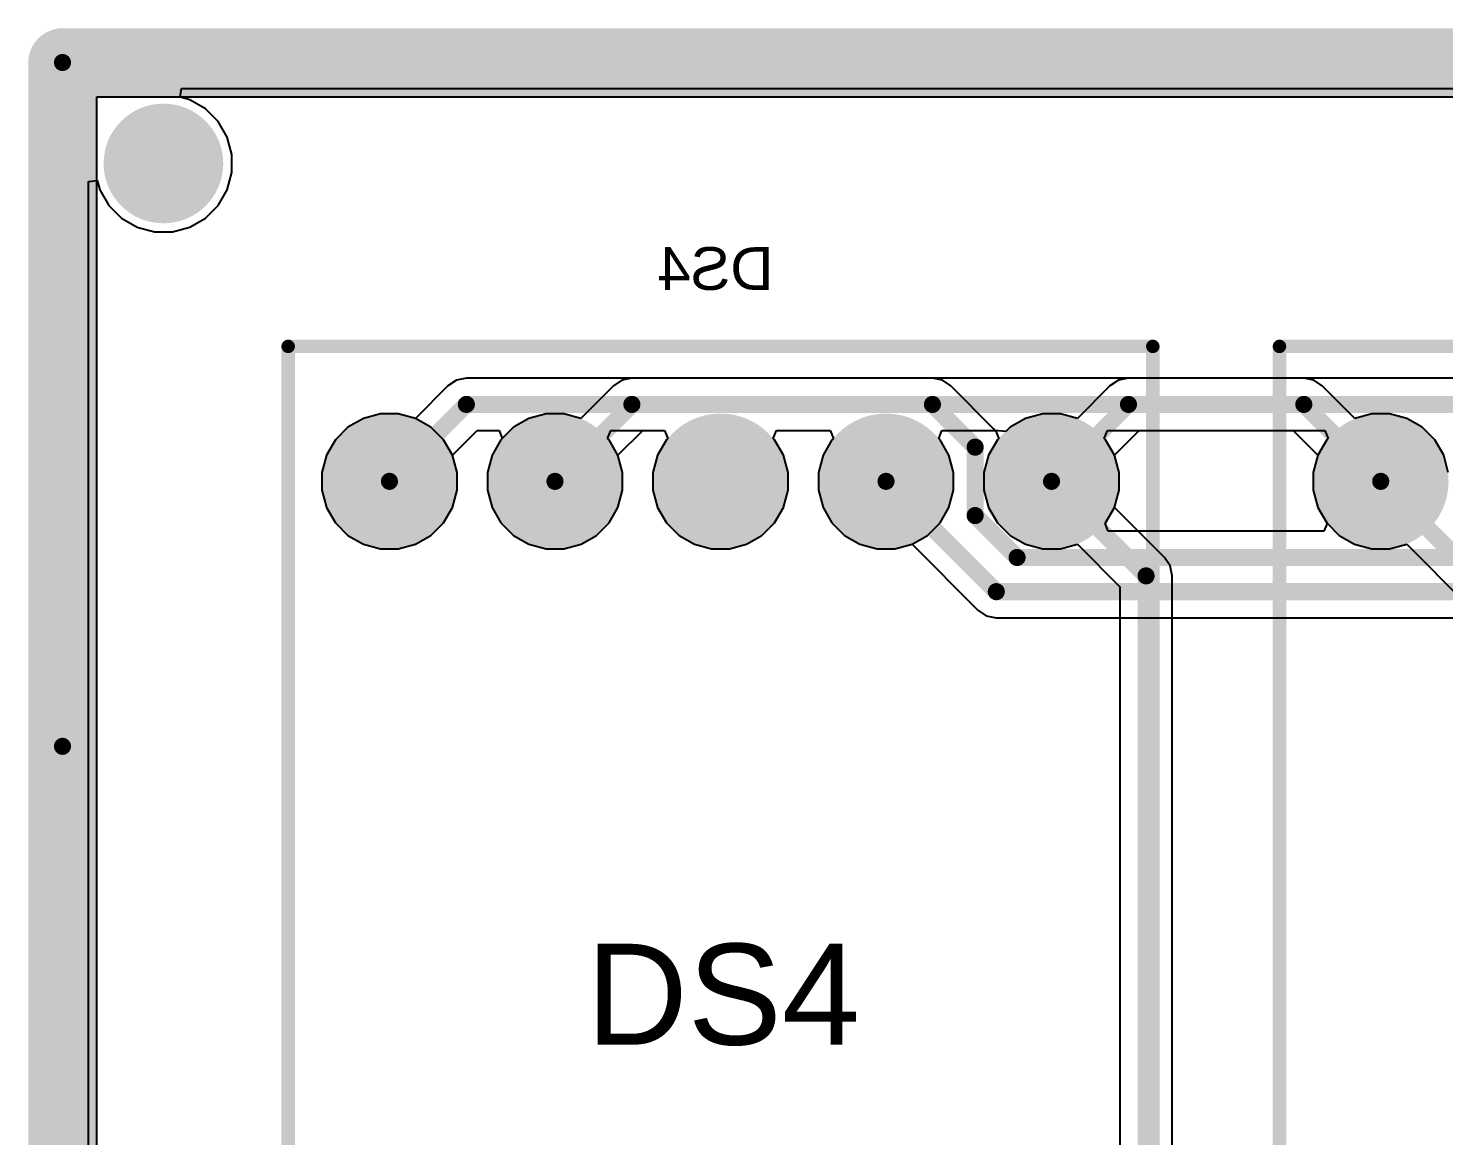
# Model space of a CAD drawing. Header units: inches. Extents: x -8.09 to -2.28, y -0.1 to 6.11.
# Drawn here: x -8.085 to -7.257, y 5.462 to 6.11 of the extents above; entities that cross this region are included whole.
import ezdxf

# ---------------------------------------------------------------- set-up
doc = ezdxf.new("R2010")
doc.units = ezdxf.units.IN
doc.header["$MEASUREMENT"] = 0
for name, color, linetype in [('BottomLayer', 5, 'Continuous'), ('BottomSolder', 6, 'Continuous'), ('InternalPlane1', 76, 'Continuous'), ('InternalPlane2', 16, 'Continuous'), ('KeepOutLayer', 6, 'Continuous'), ('Mechanical3', 76, 'Continuous'), ('MultiLayer', 9, 'Continuous'), ('PadHoleLayer', 156, 'Continuous'), ('TopLayer', 1, 'Continuous'), ('TopOverlay', 2, 'Continuous'), ('TopSolder', 216, 'Continuous')]:
    doc.layers.add(name, color=color, linetype=linetype)
doc.styles.add('Arial', font='', dxfattribs={"height": 0.2})
doc.styles.get('Arial').set_extended_font_data('Arial')

# ---------------------------------------------------------------- blocks, each defined once
blk = doc.blocks.new('WL_T7DS_L19W12_6H7_9_120')
at = {"layer": 'BottomLayer'}
h = blk.add_hatch(color=5, dxfattribs=at)
edge = h.paths.add_edge_path()
edge.add_arc((-0.1937, 0.3), 0.02953, 0, 360)
h = blk.add_hatch(color=5, dxfattribs=at)
edge = h.paths.add_edge_path()
edge.add_arc((-0.09685, 0.3), 0.02953, 0, 360)
h = blk.add_hatch(color=5, dxfattribs=at)
edge = h.paths.add_edge_path()
edge.add_arc((0, 0.3), 0.02953, 0, 360)
h = blk.add_hatch(color=5, dxfattribs=at)
edge = h.paths.add_edge_path()
edge.add_arc((0.09685, 0.3), 0.02953, 0, 360)
h = blk.add_hatch(color=5, dxfattribs=at)
edge = h.paths.add_edge_path()
edge.add_arc((0.1937, 0.3), 0.02953, 0, 360)
at = {"layer": 'BottomSolder'}
h = blk.add_hatch(color=6, dxfattribs=at)
edge = h.paths.add_edge_path()
edge.add_arc((-0.1937, 0.3), 0.03353, 0, 360)
h = blk.add_hatch(color=6, dxfattribs=at)
edge = h.paths.add_edge_path()
edge.add_arc((-0.09685, 0.3), 0.03353, 0, 360)
h = blk.add_hatch(color=6, dxfattribs=at)
edge = h.paths.add_edge_path()
edge.add_arc((0, 0.3), 0.03353, 0, 360)
h = blk.add_hatch(color=6, dxfattribs=at)
edge = h.paths.add_edge_path()
edge.add_arc((0.09685, 0.3), 0.03353, 0, 360)
h = blk.add_hatch(color=6, dxfattribs=at)
edge = h.paths.add_edge_path()
edge.add_arc((0.1937, 0.3), 0.03353, 0, 360)
at = {"layer": 'InternalPlane1'}
h = blk.add_hatch(color=76, dxfattribs=at)
edge = h.paths.add_edge_path()
edge.add_arc((-0.1937, 0.3), 0.03968, 0, 360)
h = blk.add_hatch(color=76, dxfattribs=at)
edge = h.paths.add_edge_path()
edge.add_arc((-0.09685, 0.3), 0.03968, 0, 360)
h = blk.add_hatch(color=76, dxfattribs=at)
edge = h.paths.add_edge_path()
edge.add_arc((0, 0.3), 0.03968, 0, 360)
h = blk.add_hatch(color=76, dxfattribs=at)
edge = h.paths.add_edge_path()
edge.add_arc((0.09685, 0.3), 0.03968, 0, 360)
h = blk.add_hatch(color=76, dxfattribs=at)
edge = h.paths.add_edge_path()
edge.add_arc((0.1937, 0.3), 0.03968, 0, 360)
at = {"layer": 'InternalPlane2'}
h = blk.add_hatch(color=16, dxfattribs=at)
edge = h.paths.add_edge_path()
edge.add_arc((-0.1937, 0.3), 0.03968, 0, 360)
h = blk.add_hatch(color=16, dxfattribs=at)
edge = h.paths.add_edge_path()
edge.add_arc((-0.09685, 0.3), 0.03968, 0, 360)
h = blk.add_hatch(color=16, dxfattribs=at)
edge = h.paths.add_edge_path()
edge.add_arc((0, 0.3), 0.03968, 0, 360)
h = blk.add_hatch(color=16, dxfattribs=at)
edge = h.paths.add_edge_path()
edge.add_arc((0.09685, 0.3), 0.03968, 0, 360)
h = blk.add_hatch(color=16, dxfattribs=at)
edge = h.paths.add_edge_path()
edge.add_arc((0.1937, 0.3), 0.03968, 0, 360)
at = {"layer": 'MultiLayer'}
h = blk.add_hatch(color=9, dxfattribs=at)
edge = h.paths.add_edge_path()
edge.add_arc((-0.1937, 0.3), 0.02953, 0, 360)
h = blk.add_hatch(color=9, dxfattribs=at)
edge = h.paths.add_edge_path()
edge.add_arc((-0.09685, 0.3), 0.02953, 0, 360)
h = blk.add_hatch(color=9, dxfattribs=at)
edge = h.paths.add_edge_path()
edge.add_arc((0, 0.3), 0.02953, 0, 360)
h = blk.add_hatch(color=9, dxfattribs=at)
edge = h.paths.add_edge_path()
edge.add_arc((0.09685, 0.3), 0.02953, 0, 360)
h = blk.add_hatch(color=9, dxfattribs=at)
edge = h.paths.add_edge_path()
edge.add_arc((0.1937, 0.3), 0.02953, 0, 360)
at = {"layer": 'PadHoleLayer'}
h = blk.add_hatch(color=156, dxfattribs=at)
edge = h.paths.add_edge_path()
edge.add_arc((-0.1937, 0.3), 0.01969, 0, 360)
h = blk.add_hatch(color=156, dxfattribs=at)
edge = h.paths.add_edge_path()
edge.add_arc((-0.09685, 0.3), 0.01969, 0, 360)
h = blk.add_hatch(color=156, dxfattribs=at)
edge = h.paths.add_edge_path()
edge.add_arc((0, 0.3), 0.01969, 0, 360)
h = blk.add_hatch(color=156, dxfattribs=at)
edge = h.paths.add_edge_path()
edge.add_arc((0.09685, 0.3), 0.01969, 0, 360)
h = blk.add_hatch(color=156, dxfattribs=at)
edge = h.paths.add_edge_path()
edge.add_arc((0.1937, 0.3), 0.01969, 0, 360)
at = {"layer": 'TopLayer'}
h = blk.add_hatch(color=1, dxfattribs=at)
edge = h.paths.add_edge_path()
edge.add_arc((-0.1937, 0.3), 0.02953, 0, 360)
h = blk.add_hatch(color=1, dxfattribs=at)
edge = h.paths.add_edge_path()
edge.add_arc((-0.09685, 0.3), 0.02953, 0, 360)
h = blk.add_hatch(color=1, dxfattribs=at)
edge = h.paths.add_edge_path()
edge.add_arc((0, 0.3), 0.02953, 0, 360)
h = blk.add_hatch(color=1, dxfattribs=at)
edge = h.paths.add_edge_path()
edge.add_arc((0.09685, 0.3), 0.02953, 0, 360)
h = blk.add_hatch(color=1, dxfattribs=at)
edge = h.paths.add_edge_path()
edge.add_arc((0.1937, 0.3), 0.02953, 0, 360)
at = {"layer": 'TopSolder'}
h = blk.add_hatch(color=216, dxfattribs=at)
edge = h.paths.add_edge_path()
edge.add_arc((-0.1937, 0.3), 0.03353, 0, 360)
h = blk.add_hatch(color=216, dxfattribs=at)
edge = h.paths.add_edge_path()
edge.add_arc((-0.09685, 0.3), 0.03353, 0, 360)
h = blk.add_hatch(color=216, dxfattribs=at)
edge = h.paths.add_edge_path()
edge.add_arc((0, 0.3), 0.03353, 0, 360)
h = blk.add_hatch(color=216, dxfattribs=at)
edge = h.paths.add_edge_path()
edge.add_arc((0.09685, 0.3), 0.03353, 0, 360)
h = blk.add_hatch(color=216, dxfattribs=at)
edge = h.paths.add_edge_path()
edge.add_arc((0.1937, 0.3), 0.03353, 0, 360)
at = {"layer": 'TopOverlay'}
for points in [[(-0.25295, 0.37894, 0.00787, 0.00787, 0), (0.25295, 0.37894, 0.00787, 0.00787, 0)], [(-0.25295, -0.37894, 0.00787, 0.00787, 0), (-0.25295, 0.37894, 0.00787, 0.00787, 0)], [(0.25295, -0.37894, 0.00787, 0.00787, 0), (0.25295, 0.37894, 0.00787, 0.00787, 0)]]:
    blk.add_lwpolyline(points, format="xyseb", dxfattribs=at)
for points in [[(-0.25492, 0.37894, 0.00394, 0.00394, 1), (-0.25098, 0.37894, 0.00394, 0.00394, 1)], [(-0.25492, 0.37894, 0.00394, 0.00394, 1), (-0.25098, 0.37894, 0.00394, 0.00394, 1)], [(0.25098, 0.37894, 0.00394, 0.00394, 1), (0.25492, 0.37894, 0.00394, 0.00394, 1)], [(0.25098, 0.37894, 0.00394, 0.00394, 1), (0.25492, 0.37894, 0.00394, 0.00394, 1)]]:
    blk.add_lwpolyline(points, format="xyseb", close=True, dxfattribs=at)
at = {"layer": 'Mechanical3', "style": 'Arial'}
blk.add_text('DS4', height=0.059055, dxfattribs=at).set_placement((-0.07871, -0.02952))
blk = doc.blocks.new('WL_T7DS_L19W12_6H7_9_123')
at = {"layer": 'BottomLayer'}
h = blk.add_hatch(color=5, dxfattribs=at)
edge = h.paths.add_edge_path()
edge.add_arc((-0.1937, 0.3), 0.02953, 0, 360)
at = {"layer": 'BottomSolder'}
h = blk.add_hatch(color=6, dxfattribs=at)
edge = h.paths.add_edge_path()
edge.add_arc((-0.1937, 0.3), 0.03353, 0, 360)
at = {"layer": 'InternalPlane1'}
h = blk.add_hatch(color=76, dxfattribs=at)
edge = h.paths.add_edge_path()
edge.add_arc((-0.1937, 0.3), 0.03968, 0, 360)
at = {"layer": 'InternalPlane2'}
h = blk.add_hatch(color=16, dxfattribs=at)
edge = h.paths.add_edge_path()
edge.add_arc((-0.1937, 0.3), 0.03968, 0, 360)
at = {"layer": 'MultiLayer'}
h = blk.add_hatch(color=9, dxfattribs=at)
edge = h.paths.add_edge_path()
edge.add_arc((-0.1937, 0.3), 0.02953, 0, 360)
at = {"layer": 'PadHoleLayer'}
h = blk.add_hatch(color=156, dxfattribs=at)
edge = h.paths.add_edge_path()
edge.add_arc((-0.1937, 0.3), 0.01969, 0, 360)
at = {"layer": 'TopLayer'}
h = blk.add_hatch(color=1, dxfattribs=at)
edge = h.paths.add_edge_path()
edge.add_arc((-0.1937, 0.3), 0.02953, 0, 360)
at = {"layer": 'TopSolder'}
h = blk.add_hatch(color=216, dxfattribs=at)
edge = h.paths.add_edge_path()
edge.add_arc((-0.1937, 0.3), 0.03353, 0, 360)
at = {"layer": 'TopOverlay'}
for points in [[(-0.25295, 0.37894, 0.00787, 0.00787, 0), (0.25295, 0.37894, 0.00787, 0.00787, 0)], [(-0.25295, -0.37894, 0.00787, 0.00787, 0), (-0.25295, 0.37894, 0.00787, 0.00787, 0)]]:
    blk.add_lwpolyline(points, format="xyseb", dxfattribs=at)
blk.add_lwpolyline([(-0.25492, 0.37894, 0.00394, 0.00394, 1), (-0.25098, 0.37894, 0.00394, 0.00394, 1)], format="xyseb", close=True, dxfattribs=at)
blk.add_lwpolyline([(-0.25492, 0.37894, 0.00394, 0.00394, 1), (-0.25098, 0.37894, 0.00394, 0.00394, 1)], format="xyseb", close=True, dxfattribs=at)

msp = doc.modelspace()

# ---------------------------------------------------------------- hatches: boundary and pattern name
at = {"layer": 'BottomLayer'}
h = msp.add_hatch(color=5, dxfattribs=at)
edge = h.paths.add_edge_path()
edge.add_arc((-8.00594, 6.03094), 0.03, 0, 360)
at = {"layer": 'BottomSolder'}
h = msp.add_hatch(color=6, dxfattribs=at)
edge = h.paths.add_edge_path()
edge.add_arc((-8.00594, 6.03094), 0.034, 0, 360)
at = {"layer": 'InternalPlane1'}
h = msp.add_hatch(color=76, dxfattribs=at)
edge = h.paths.add_edge_path()
edge.add_arc((-8.00594, 6.03094), 0.035, 0, 360)
at = {"layer": 'InternalPlane2'}
h = msp.add_hatch(color=16, dxfattribs=at)
edge = h.paths.add_edge_path()
edge.add_arc((-8.00594, 6.03094), 0.035, 0, 360)
at = {"layer": 'MultiLayer'}
h = msp.add_hatch(color=9, dxfattribs=at)
edge = h.paths.add_edge_path()
edge.add_arc((-8.00594, 6.03094), 0.03, 0, 360)
at = {"layer": 'PadHoleLayer'}
h = msp.add_hatch(color=156, dxfattribs=at)
edge = h.paths.add_edge_path()
edge.add_arc((-8.00594, 6.03094), 0.015, 0, 360)
at = {"layer": 'TopLayer'}
h = msp.add_hatch(color=1, dxfattribs=at)
edge = h.paths.add_edge_path()
edge.add_arc((-8.00594, 6.03094), 0.03, 0, 360)
at = {"layer": 'TopSolder'}
h = msp.add_hatch(color=216, dxfattribs=at)
edge = h.paths.add_edge_path()
edge.add_arc((-8.00594, 6.03094), 0.034, 0, 360)

# ---------------------------------------------------------------- linework, layer by layer
at = {"layer": 'BottomLayer'}
for p, q in [((-7.99606, 6.06971), (-7.9954, 6.07471)), ((-7.9954, 6.07471), (-2.3746, 6.07471)), ((-7.9905, 6.06822), (-7.99606, 6.06971)), ((-7.98138, 6.06295), (-7.9905, 6.06822)), ((-7.97394, 6.0555), (-7.98138, 6.06295)), ((-7.96867, 6.04638), (-7.97394, 6.0555)), ((-7.96594, 6.03621), (-7.96867, 6.04638)), ((-7.96594, 6.02568), (-7.96594, 6.03621)), ((-8.04971, 6.0204), (-8.04471, 6.02106)), ((-8.04471, 6.02106), (-8.04322, 6.0155)), ((-7.96867, 6.0155), (-7.96594, 6.02568)), ((-8.04971, 5.69), (-8.04971, 6.0204)), ((-8.04322, 6.0155), (-8.03795, 6.00638)), ((-7.97394, 6.00638), (-7.96867, 6.0155)), ((-8.03795, 6.00638), (-8.0305, 5.99894)), ((-7.98138, 5.99894), (-7.97394, 6.00638)), ((-8.0305, 5.99894), (-8.02138, 5.99367)), ((-7.9905, 5.99367), (-7.98138, 5.99894)), ((-8.02138, 5.99367), (-8.01121, 5.99094)), ((-8.01121, 5.99094), (-8.00068, 5.99094)), ((-8.00068, 5.99094), (-7.9905, 5.99367)), ((-7.73185, 5.90529), (-7.7377, 5.90413)), ((-7.556, 5.90529), (-7.73185, 5.90529)), ((-7.55015, 5.90413), (-7.556, 5.90529)), ((-7.4413, 5.90529), (-7.44715, 5.90413)), ((-6.9513, 5.90529), (-7.4413, 5.90529)), ((-7.74266, 5.90081), (-7.76163, 5.88184)), ((-7.7377, 5.90413), (-7.74266, 5.90081)), ((-7.54519, 5.90081), (-7.55015, 5.90413)), ((-7.52019, 5.87581), (-7.54519, 5.90081)), ((-7.45211, 5.90081), (-7.47108, 5.88184)), ((-7.44715, 5.90413), (-7.45211, 5.90081)), ((-7.88896, 5.88183), (-7.89797, 5.87663)), ((-7.8789, 5.88453), (-7.88896, 5.88183)), ((-7.8685, 5.88453), (-7.8789, 5.88453)), ((-7.85844, 5.88183), (-7.8685, 5.88453)), ((-7.84943, 5.87663), (-7.85844, 5.88183)), ((-7.79211, 5.88183), (-7.80112, 5.87663)), ((-7.78205, 5.88453), (-7.79211, 5.88183)), ((-7.77165, 5.88453), (-7.78205, 5.88453)), ((-7.76163, 5.88184), (-7.77165, 5.88453)), ((-7.50156, 5.88183), (-7.51057, 5.87663)), ((-7.4915, 5.88453), (-7.50156, 5.88183)), ((-7.4811, 5.88453), (-7.4915, 5.88453)), ((-7.47108, 5.88184), (-7.4811, 5.88453)), ((-7.89797, 5.87663), (-7.90533, 5.86927)), ((-7.84207, 5.86927), (-7.84943, 5.87663)), ((-7.80112, 5.87663), (-7.80848, 5.86927)), ((-7.74001, 5.86022), (-7.72552, 5.87471)), ((-7.72552, 5.87471), (-7.71273, 5.87471)), ((-7.71273, 5.87471), (-7.71081, 5.87009)), ((-7.64919, 5.87009), (-7.64727, 5.87471)), ((-7.64727, 5.87471), (-7.61588, 5.87471)), ((-7.61588, 5.87471), (-7.61396, 5.87009)), ((-7.51949, 5.87478), (-7.52019, 5.87581)), ((-7.51306, 5.87414), (-7.51949, 5.87478)), ((-7.51057, 5.87663), (-7.51306, 5.87414)), ((-7.44946, 5.86022), (-7.43497, 5.87471)), ((-7.43497, 5.87471), (-7.32643, 5.87471)), ((-7.32643, 5.87471), (-7.32451, 5.87009)), ((-7.90533, 5.86927), (-7.91053, 5.86026)), ((-7.83687, 5.86026), (-7.84207, 5.86927)), ((-7.80848, 5.86927), (-7.81368, 5.86026)), ((-7.71163, 5.86927), (-7.71683, 5.86026)), ((-7.71081, 5.87009), (-7.71163, 5.86927)), ((-7.64837, 5.86927), (-7.64919, 5.87009)), ((-7.64317, 5.86026), (-7.64837, 5.86927)), ((-7.61478, 5.86927), (-7.61998, 5.86026)), ((-7.61396, 5.87009), (-7.61478, 5.86927)), ((-7.32533, 5.86927), (-7.33053, 5.86026)), ((-7.32451, 5.87009), (-7.32533, 5.86927)), ((-7.91053, 5.86026), (-7.91323, 5.8502)), ((-7.83417, 5.8502), (-7.83687, 5.86026)), ((-7.81368, 5.86026), (-7.81638, 5.8502)), ((-7.73732, 5.8502), (-7.74001, 5.86022)), ((-7.71683, 5.86026), (-7.71953, 5.8502)), ((-7.64047, 5.8502), (-7.64317, 5.86026)), ((-7.61998, 5.86026), (-7.62268, 5.8502)), ((-7.44677, 5.8502), (-7.44946, 5.86022)), ((-7.33053, 5.86026), (-7.33323, 5.8502)), ((-7.91323, 5.8502), (-7.91323, 5.8398)), ((-7.83417, 5.8398), (-7.83417, 5.8502)), ((-7.81638, 5.8502), (-7.81638, 5.8398)), ((-7.73732, 5.8398), (-7.73732, 5.8502)), ((-7.71953, 5.8502), (-7.71953, 5.8398)), ((-7.64047, 5.8398), (-7.64047, 5.8502)), ((-7.62268, 5.8502), (-7.62268, 5.8398)), ((-7.44677, 5.8398), (-7.44677, 5.8502)), ((-7.33323, 5.8502), (-7.33323, 5.8398)), ((-7.91323, 5.8398), (-7.91053, 5.82974)), ((-7.83687, 5.82974), (-7.83417, 5.8398)), ((-7.81638, 5.8398), (-7.81368, 5.82974)), ((-7.74002, 5.82974), (-7.73732, 5.8398)), ((-7.71953, 5.8398), (-7.71683, 5.82974)), ((-7.64317, 5.82974), (-7.64047, 5.8398)), ((-7.62268, 5.8398), (-7.61998, 5.82974)), ((-7.44947, 5.82974), (-7.44677, 5.8398)), ((-7.33323, 5.8398), (-7.33053, 5.82974)), ((-7.91053, 5.82974), (-7.90533, 5.82073)), ((-7.84207, 5.82073), (-7.83687, 5.82974)), ((-7.81368, 5.82974), (-7.80848, 5.82073)), ((-7.74522, 5.82073), (-7.74002, 5.82974)), ((-7.71683, 5.82974), (-7.71163, 5.82073)), ((-7.64837, 5.82073), (-7.64317, 5.82974)), ((-7.61998, 5.82974), (-7.61478, 5.82073)), ((-7.45467, 5.82073), (-7.44947, 5.82974)), ((-7.33053, 5.82974), (-7.32533, 5.82073)), ((-7.90533, 5.82073), (-7.89797, 5.81337)), ((-7.84943, 5.81337), (-7.84207, 5.82073)), ((-7.80848, 5.82073), (-7.80112, 5.81337)), ((-7.75258, 5.81337), (-7.74522, 5.82073)), ((-7.71163, 5.82073), (-7.70427, 5.81337)), ((-7.65573, 5.81337), (-7.64837, 5.82073)), ((-7.61478, 5.82073), (-7.60742, 5.81337)), ((-7.45501, 5.82039), (-7.45467, 5.82073)), ((-7.4531, 5.81577), (-7.45501, 5.82039)), ((-7.3269, 5.81577), (-7.4531, 5.81577)), ((-7.32499, 5.82039), (-7.3269, 5.81577)), ((-7.32533, 5.82073), (-7.32499, 5.82039)), ((-7.89797, 5.81337), (-7.88896, 5.80817)), ((-7.88896, 5.80817), (-7.8789, 5.80547)), ((-7.8789, 5.80547), (-7.8685, 5.80547)), ((-7.8685, 5.80547), (-7.85844, 5.80817)), ((-7.85844, 5.80817), (-7.84943, 5.81337)), ((-7.80112, 5.81337), (-7.79211, 5.80817)), ((-7.79211, 5.80817), (-7.78205, 5.80547)), ((-7.78205, 5.80547), (-7.77165, 5.80547)), ((-7.77165, 5.80547), (-7.76159, 5.80817)), ((-7.76159, 5.80817), (-7.75258, 5.81337)), ((-7.70427, 5.81337), (-7.69526, 5.80817)), ((-7.69526, 5.80817), (-7.6852, 5.80547)), ((-7.6852, 5.80547), (-7.6748, 5.80547)), ((-7.6748, 5.80547), (-7.66474, 5.80817)), ((-7.66474, 5.80817), (-7.65573, 5.81337)), ((-7.60742, 5.81337), (-7.59841, 5.80817)), ((-7.59841, 5.80817), (-7.58835, 5.80547)), ((-7.58835, 5.80547), (-7.57795, 5.80547)), ((-7.57795, 5.80547), (-7.56793, 5.80816)), ((-7.56793, 5.80816), (-7.52944, 5.76966)), ((-7.52944, 5.76966), (-7.52447, 5.76634)), ((-7.52447, 5.76634), (-7.51862, 5.76518)), ((-7.51862, 5.76518), (-7.06768, 5.76518)), ((-8.04971, -0.0054), (-8.04971, 5.69))]:
    msp.add_line(p, q, dxfattribs=at)
for points in [[(-7.77685, 5.845, 0.01, 0.01, 0), (-7.73185, 5.89, 0.01, 0.01, 0)], [(-7.73185, 5.89, 0.01, 0.01, 0), (-7.556, 5.89, 0.01, 0.01, 0)], [(-7.556, 5.89, 0.01, 0.01, 0), (-7.531, 5.865, 0.01, 0.01, 0)], [(-7.4863, 5.845, 0.01, 0.01, 0), (-7.4413, 5.89, 0.01, 0.01, 0)], [(-7.4413, 5.89, 0.01, 0.01, 0), (-6.9513, 5.89, 0.01, 0.01, 0)], [(-7.531, 5.825, 0.01, 0.01, 0), (-7.531, 5.865, 0.01, 0.01, 0)], [(-7.58315, 5.845, 0.01, 0.01, 0), (-7.51862, 5.78047, 0.01, 0.01, 0)], [(-7.531, 5.825, 0.01, 0.01, 0), (-7.50647, 5.80047, 0.01, 0.01, 0)], [(-7.50647, 5.80047, 0.01, 0.01, 0), (-7.24138, 5.80047, 0.01, 0.01, 0)], [(-7.51862, 5.78047, 0.01, 0.01, 0), (-7.06768, 5.78047, 0.01, 0.01, 0)]]:
    msp.add_lwpolyline(points, format="xyseb", dxfattribs=at)
for points in [[(-7.73435, 5.89, 0.005, 0.005, 1), (-7.72935, 5.89, 0.005, 0.005, 1)], [(-7.73435, 5.89, 0.005, 0.005, 1), (-7.72935, 5.89, 0.005, 0.005, 1)], [(-7.5585, 5.89, 0.005, 0.005, 1), (-7.5535, 5.89, 0.005, 0.005, 1)], [(-7.5585, 5.89, 0.005, 0.005, 1), (-7.5535, 5.89, 0.005, 0.005, 1)], [(-7.4438, 5.89, 0.005, 0.005, 1), (-7.4388, 5.89, 0.005, 0.005, 1)], [(-7.4438, 5.89, 0.005, 0.005, 1), (-7.4388, 5.89, 0.005, 0.005, 1)], [(-7.5335, 5.865, 0.005, 0.005, 1), (-7.5285, 5.865, 0.005, 0.005, 1)], [(-7.5335, 5.865, 0.005, 0.005, 1), (-7.5285, 5.865, 0.005, 0.005, 1)], [(-7.77935, 5.845, 0.005, 0.005, 1), (-7.77435, 5.845, 0.005, 0.005, 1)], [(-7.58565, 5.845, 0.005, 0.005, 1), (-7.58065, 5.845, 0.005, 0.005, 1)], [(-7.4888, 5.845, 0.005, 0.005, 1), (-7.4838, 5.845, 0.005, 0.005, 1)], [(-7.5335, 5.825, 0.005, 0.005, 1), (-7.5285, 5.825, 0.005, 0.005, 1)], [(-7.5335, 5.825, 0.005, 0.005, 1), (-7.5285, 5.825, 0.005, 0.005, 1)], [(-7.50897, 5.80047, 0.005, 0.005, 1), (-7.50397, 5.80047, 0.005, 0.005, 1)], [(-7.50897, 5.80047, 0.005, 0.005, 1), (-7.50397, 5.80047, 0.005, 0.005, 1)], [(-7.52112, 5.78047, 0.005, 0.005, 1), (-7.51612, 5.78047, 0.005, 0.005, 1)], [(-7.52112, 5.78047, 0.005, 0.005, 1), (-7.51612, 5.78047, 0.005, 0.005, 1)]]:
    msp.add_lwpolyline(points, format="xyseb", close=True, dxfattribs=at)
at = {"layer": 'InternalPlane1'}
for p, q in [((-8.0449, 5.69), (-8.0449, 6.0699)), ((-8.0449, 6.0699), (-2.3251, 6.0699)), ((-8.0449, -0.0549), (-8.0449, 5.69))]:
    msp.add_line(p, q, dxfattribs=at)
for points in [[(-8.065, 6.09, 0.04, 0.04, 0), (-2.305, 6.09, 0.04, 0.04, 0)], [(-8.065, 5.69, 0.04, 0.04, 0), (-8.065, 6.09, 0.04, 0.04, 0)], [(-8.065, 5.69, 0.04, 0.04, 0), (-8.065, -0.075, 0.04, 0.04, 0)]]:
    msp.add_lwpolyline(points, format="xyseb", dxfattribs=at)
for points in [[(-8.075, 6.09, 0.02, 0.02, 1), (-8.055, 6.09, 0.02, 0.02, 1)], [(-8.075, 6.09, 0.02, 0.02, 1), (-8.055, 6.09, 0.02, 0.02, 1)], [(-8.075, 5.69, 0.02, 0.02, 1), (-8.055, 5.69, 0.02, 0.02, 1)], [(-8.075, 5.69, 0.02, 0.02, 1), (-8.055, 5.69, 0.02, 0.02, 1)]]:
    msp.add_lwpolyline(points, format="xyseb", close=True, dxfattribs=at)
at = {"layer": 'InternalPlane2'}
for p, q in [((-8.0449, 5.69), (-8.0449, 6.0699)), ((-8.0449, 6.0699), (-2.3251, 6.0699)), ((-8.0449, -0.0549), (-8.0449, 5.69))]:
    msp.add_line(p, q, dxfattribs=at)
for points in [[(-8.065, 6.09, 0.04, 0.04, 0), (-2.305, 6.09, 0.04, 0.04, 0)], [(-8.065, 5.69, 0.04, 0.04, 0), (-8.065, 6.09, 0.04, 0.04, 0)], [(-8.065, 5.69, 0.04, 0.04, 0), (-8.065, -0.075, 0.04, 0.04, 0)]]:
    msp.add_lwpolyline(points, format="xyseb", dxfattribs=at)
for points in [[(-8.075, 6.09, 0.02, 0.02, 1), (-8.055, 6.09, 0.02, 0.02, 1)], [(-8.075, 6.09, 0.02, 0.02, 1), (-8.055, 6.09, 0.02, 0.02, 1)], [(-8.075, 5.69, 0.02, 0.02, 1), (-8.055, 5.69, 0.02, 0.02, 1)], [(-8.075, 5.69, 0.02, 0.02, 1), (-8.055, 5.69, 0.02, 0.02, 1)]]:
    msp.add_lwpolyline(points, format="xyseb", close=True, dxfattribs=at)
at = {"layer": 'KeepOutLayer'}
for points in [[(-8.065, 6.09, 0.01, 0.01, 0), (-2.305, 6.09, 0.01, 0.01, 0)], [(-8.065, 5.69, 0.01, 0.01, 0), (-8.065, 6.09, 0.01, 0.01, 0)], [(-8.065, -0.075, 0.01, 0.01, 0), (-8.065, 5.69, 0.01, 0.01, 0)]]:
    msp.add_lwpolyline(points, format="xyseb", dxfattribs=at)
for points in [[(-8.0675, 6.09, 0.005, 0.005, 1), (-8.0625, 6.09, 0.005, 0.005, 1)], [(-8.0675, 6.09, 0.005, 0.005, 1), (-8.0625, 6.09, 0.005, 0.005, 1)], [(-8.0675, 5.69, 0.005, 0.005, 1), (-8.0625, 5.69, 0.005, 0.005, 1)], [(-8.0675, 5.69, 0.005, 0.005, 1), (-8.0625, 5.69, 0.005, 0.005, 1)]]:
    msp.add_lwpolyline(points, format="xyseb", close=True, dxfattribs=at)
at = {"layer": 'TopLayer'}
for p, q in [((-7.99606, 6.06971), (-7.9954, 6.07471)), ((-7.9954, 6.07471), (-2.3746, 6.07471)), ((-7.9905, 6.06822), (-7.99606, 6.06971)), ((-7.98138, 6.06295), (-7.9905, 6.06822)), ((-7.97394, 6.0555), (-7.98138, 6.06295)), ((-7.96867, 6.04638), (-7.97394, 6.0555)), ((-7.96594, 6.03621), (-7.96867, 6.04638)), ((-7.96594, 6.02568), (-7.96594, 6.03621)), ((-8.04971, 6.0204), (-8.04471, 6.02106)), ((-8.04471, 6.02106), (-8.04322, 6.0155)), ((-7.96867, 6.0155), (-7.96594, 6.02568)), ((-8.04971, 5.69), (-8.04971, 6.0204)), ((-8.04322, 6.0155), (-8.03795, 6.00638)), ((-7.97394, 6.00638), (-7.96867, 6.0155)), ((-8.03795, 6.00638), (-8.0305, 5.99894)), ((-7.98138, 5.99894), (-7.97394, 6.00638)), ((-8.0305, 5.99894), (-8.02138, 5.99367)), ((-7.9905, 5.99367), (-7.98138, 5.99894)), ((-8.02138, 5.99367), (-8.01121, 5.99094)), ((-8.01121, 5.99094), (-8.00068, 5.99094)), ((-8.00068, 5.99094), (-7.9905, 5.99367)), ((-7.8287, 5.90529), (-7.83455, 5.90413)), ((-7.3387, 5.90529), (-7.8287, 5.90529)), ((-7.33285, 5.90413), (-7.3387, 5.90529)), ((-7.83951, 5.90081), (-7.85848, 5.88184)), ((-7.83455, 5.90413), (-7.83951, 5.90081)), ((-7.32789, 5.90081), (-7.33285, 5.90413)), ((-7.30892, 5.88184), (-7.32789, 5.90081)), ((-7.88896, 5.88183), (-7.89797, 5.87663)), ((-7.8789, 5.88453), (-7.88896, 5.88183)), ((-7.8685, 5.88453), (-7.8789, 5.88453)), ((-7.85848, 5.88184), (-7.8685, 5.88453)), ((-7.2989, 5.88453), (-7.30892, 5.88184)), ((-7.2885, 5.88453), (-7.2989, 5.88453)), ((-7.27844, 5.88183), (-7.2885, 5.88453)), ((-7.26943, 5.87663), (-7.27844, 5.88183)), ((-7.89797, 5.87663), (-7.90533, 5.86927)), ((-7.83686, 5.86022), (-7.82237, 5.87471)), ((-7.82237, 5.87471), (-7.80958, 5.87471)), ((-7.80958, 5.87471), (-7.80766, 5.87009)), ((-7.74604, 5.87009), (-7.74412, 5.87471)), ((-7.74412, 5.87471), (-7.71273, 5.87471)), ((-7.71273, 5.87471), (-7.71081, 5.87009)), ((-7.64919, 5.87009), (-7.64727, 5.87471)), ((-7.64727, 5.87471), (-7.61588, 5.87471)), ((-7.61588, 5.87471), (-7.61396, 5.87009)), ((-7.55234, 5.87009), (-7.55042, 5.87471)), ((-7.55042, 5.87471), (-7.51903, 5.87471)), ((-7.51903, 5.87471), (-7.51711, 5.87009)), ((-7.45549, 5.87009), (-7.45357, 5.87471)), ((-7.45357, 5.87471), (-7.34503, 5.87471)), ((-7.34503, 5.87471), (-7.33054, 5.86022)), ((-7.26207, 5.86927), (-7.26943, 5.87663)), ((-7.90533, 5.86927), (-7.91053, 5.86026)), ((-7.80848, 5.86927), (-7.81368, 5.86026)), ((-7.80766, 5.87009), (-7.80848, 5.86927)), ((-7.74522, 5.86927), (-7.74604, 5.87009)), ((-7.74002, 5.86026), (-7.74522, 5.86927)), ((-7.71163, 5.86927), (-7.71683, 5.86026)), ((-7.71081, 5.87009), (-7.71163, 5.86927)), ((-7.64837, 5.86927), (-7.64919, 5.87009)), ((-7.64317, 5.86026), (-7.64837, 5.86927)), ((-7.61478, 5.86927), (-7.61998, 5.86026)), ((-7.61396, 5.87009), (-7.61478, 5.86927)), ((-7.55152, 5.86927), (-7.55234, 5.87009)), ((-7.54632, 5.86026), (-7.55152, 5.86927)), ((-7.51793, 5.86927), (-7.52313, 5.86026)), ((-7.51711, 5.87009), (-7.51793, 5.86927)), ((-7.45467, 5.86927), (-7.45549, 5.87009)), ((-7.44947, 5.86026), (-7.45467, 5.86927)), ((-7.25687, 5.86026), (-7.26207, 5.86927)), ((-7.91053, 5.86026), (-7.91323, 5.8502)), ((-7.83417, 5.8502), (-7.83686, 5.86022)), ((-7.81368, 5.86026), (-7.81638, 5.8502)), ((-7.73732, 5.8502), (-7.74002, 5.86026)), ((-7.71683, 5.86026), (-7.71953, 5.8502)), ((-7.64047, 5.8502), (-7.64317, 5.86026)), ((-7.61998, 5.86026), (-7.62268, 5.8502)), ((-7.54362, 5.8502), (-7.54632, 5.86026)), ((-7.52313, 5.86026), (-7.52583, 5.8502)), ((-7.44677, 5.8502), (-7.44947, 5.86026)), ((-7.33054, 5.86022), (-7.33323, 5.8502)), ((-7.25417, 5.8502), (-7.25687, 5.86026)), ((-7.91323, 5.8502), (-7.91323, 5.8398)), ((-7.83417, 5.8398), (-7.83417, 5.8502)), ((-7.81638, 5.8502), (-7.81638, 5.8398)), ((-7.73732, 5.8398), (-7.73732, 5.8502)), ((-7.71953, 5.8502), (-7.71953, 5.8398)), ((-7.64047, 5.8398), (-7.64047, 5.8502)), ((-7.62268, 5.8502), (-7.62268, 5.8398)), ((-7.54362, 5.8398), (-7.54362, 5.8502)), ((-7.52583, 5.8502), (-7.52583, 5.8398)), ((-7.44677, 5.8398), (-7.44677, 5.8502)), ((-7.33323, 5.8502), (-7.33323, 5.8398)), ((-7.91323, 5.8398), (-7.91053, 5.82974)), ((-7.83687, 5.82974), (-7.83417, 5.8398)), ((-7.81638, 5.8398), (-7.81368, 5.82974)), ((-7.74002, 5.82974), (-7.73732, 5.8398)), ((-7.71953, 5.8398), (-7.71683, 5.82974)), ((-7.64317, 5.82974), (-7.64047, 5.8398)), ((-7.62268, 5.8398), (-7.61998, 5.82974)), ((-7.54632, 5.82974), (-7.54362, 5.8398)), ((-7.52583, 5.8398), (-7.52313, 5.82974)), ((-7.44946, 5.82978), (-7.44677, 5.8398)), ((-7.33323, 5.8398), (-7.33053, 5.82974)), ((-7.91053, 5.82974), (-7.90533, 5.82073)), ((-7.84207, 5.82073), (-7.83687, 5.82974)), ((-7.81368, 5.82974), (-7.80848, 5.82073)), ((-7.74522, 5.82073), (-7.74002, 5.82974)), ((-7.71683, 5.82974), (-7.71163, 5.82073)), ((-7.64837, 5.82073), (-7.64317, 5.82974)), ((-7.61998, 5.82974), (-7.61478, 5.82073)), ((-7.55152, 5.82073), (-7.54632, 5.82974)), ((-7.52313, 5.82974), (-7.51793, 5.82073)), ((-7.42019, 5.80051), (-7.44946, 5.82978)), ((-7.33053, 5.82974), (-7.32533, 5.82073)), ((-7.90533, 5.82073), (-7.89797, 5.81337)), ((-7.84943, 5.81337), (-7.84207, 5.82073)), ((-7.80848, 5.82073), (-7.80112, 5.81337)), ((-7.75258, 5.81337), (-7.74522, 5.82073)), ((-7.71163, 5.82073), (-7.70427, 5.81337)), ((-7.65573, 5.81337), (-7.64837, 5.82073)), ((-7.61478, 5.82073), (-7.60742, 5.81337)), ((-7.55888, 5.81337), (-7.55152, 5.82073)), ((-7.51793, 5.82073), (-7.51057, 5.81337)), ((-7.32533, 5.82073), (-7.31797, 5.81337)), ((-7.89797, 5.81337), (-7.88896, 5.80817)), ((-7.88896, 5.80817), (-7.8789, 5.80547)), ((-7.8789, 5.80547), (-7.8685, 5.80547)), ((-7.8685, 5.80547), (-7.85844, 5.80817)), ((-7.85844, 5.80817), (-7.84943, 5.81337)), ((-7.80112, 5.81337), (-7.79211, 5.80817)), ((-7.79211, 5.80817), (-7.78205, 5.80547)), ((-7.78205, 5.80547), (-7.77165, 5.80547)), ((-7.77165, 5.80547), (-7.76159, 5.80817)), ((-7.76159, 5.80817), (-7.75258, 5.81337)), ((-7.70427, 5.81337), (-7.69526, 5.80817)), ((-7.69526, 5.80817), (-7.6852, 5.80547)), ((-7.6852, 5.80547), (-7.6748, 5.80547)), ((-7.6748, 5.80547), (-7.66474, 5.80817)), ((-7.66474, 5.80817), (-7.65573, 5.81337)), ((-7.60742, 5.81337), (-7.59841, 5.80817)), ((-7.59841, 5.80817), (-7.58835, 5.80547)), ((-7.58835, 5.80547), (-7.57795, 5.80547)), ((-7.57795, 5.80547), (-7.56789, 5.80817)), ((-7.56789, 5.80817), (-7.55888, 5.81337)), ((-7.51057, 5.81337), (-7.50156, 5.80817)), ((-7.50156, 5.80817), (-7.4915, 5.80547)), ((-7.4915, 5.80547), (-7.4811, 5.80547)), ((-7.4811, 5.80547), (-7.47108, 5.80816)), ((-7.47108, 5.80816), (-7.44629, 5.78337)), ((-7.31797, 5.81337), (-7.30896, 5.80817)), ((-7.30896, 5.80817), (-7.2989, 5.80547)), ((-7.2989, 5.80547), (-7.2885, 5.80547)), ((-7.2885, 5.80547), (-7.27848, 5.80816)), ((-7.27848, 5.80816), (-7.24451, 5.77419)), ((-7.41687, 5.79555), (-7.42019, 5.80051)), ((-7.41571, 5.7897), (-7.41687, 5.79555)), ((-7.41571, 5.123), (-7.41571, 5.7897)), ((-7.44629, 5.78337), (-7.44629, 5.26476)), ((-8.04971, -0.0054), (-8.04971, 5.69))]:
    msp.add_line(p, q, dxfattribs=at)
for points in [[(-7.8737, 5.845, 0.01, 0.01, 0), (-7.8287, 5.89, 0.01, 0.01, 0)], [(-7.8287, 5.89, 0.01, 0.01, 0), (-7.3387, 5.89, 0.01, 0.01, 0)], [(-7.3387, 5.89, 0.01, 0.01, 0), (-7.2937, 5.845, 0.01, 0.01, 0)], [(-7.4863, 5.845, 0.01, 0.01, 0), (-7.431, 5.7897, 0.01, 0.01, 0)], [(-7.2937, 5.845, 0.01, 0.01, 0), (-7.2337, 5.785, 0.01, 0.01, 0)], [(-7.431, 5.123, 0.01, 0.01, 0), (-7.431, 5.7897, 0.01, 0.01, 0)]]:
    msp.add_lwpolyline(points, format="xyseb", dxfattribs=at)
for points in [[(-7.8312, 5.89, 0.005, 0.005, 1), (-7.8262, 5.89, 0.005, 0.005, 1)], [(-7.8312, 5.89, 0.005, 0.005, 1), (-7.8262, 5.89, 0.005, 0.005, 1)], [(-7.3412, 5.89, 0.005, 0.005, 1), (-7.3362, 5.89, 0.005, 0.005, 1)], [(-7.3412, 5.89, 0.005, 0.005, 1), (-7.3362, 5.89, 0.005, 0.005, 1)], [(-7.8762, 5.845, 0.005, 0.005, 1), (-7.8712, 5.845, 0.005, 0.005, 1)], [(-7.4888, 5.845, 0.005, 0.005, 1), (-7.4838, 5.845, 0.005, 0.005, 1)], [(-7.2962, 5.845, 0.005, 0.005, 1), (-7.2912, 5.845, 0.005, 0.005, 1)], [(-7.2962, 5.845, 0.005, 0.005, 1), (-7.2912, 5.845, 0.005, 0.005, 1)], [(-7.4335, 5.7897, 0.005, 0.005, 1), (-7.4285, 5.7897, 0.005, 0.005, 1)], [(-7.4335, 5.7897, 0.005, 0.005, 1), (-7.4285, 5.7897, 0.005, 0.005, 1)]]:
    msp.add_lwpolyline(points, format="xyseb", close=True, dxfattribs=at)

# ---------------------------------------------------------------- block references
for name, p in [('WL_T7DS_L19W12_6H7_9_120', (-7.68, 5.545)), ('WL_T7DS_L19W12_6H7_9_123', (-7.1, 5.545))]:
    msp.add_blockref(name, p)

# ---------------------------------------------------------------- texts
at = {"layer": 'TopOverlay', "style": 'Arial', "text_generation_flag": 2}
msp.add_text('DS4', height=0.025, dxfattribs=at).set_placement((-7.649, 5.957))

doc.saveas('drawing.dxf')
